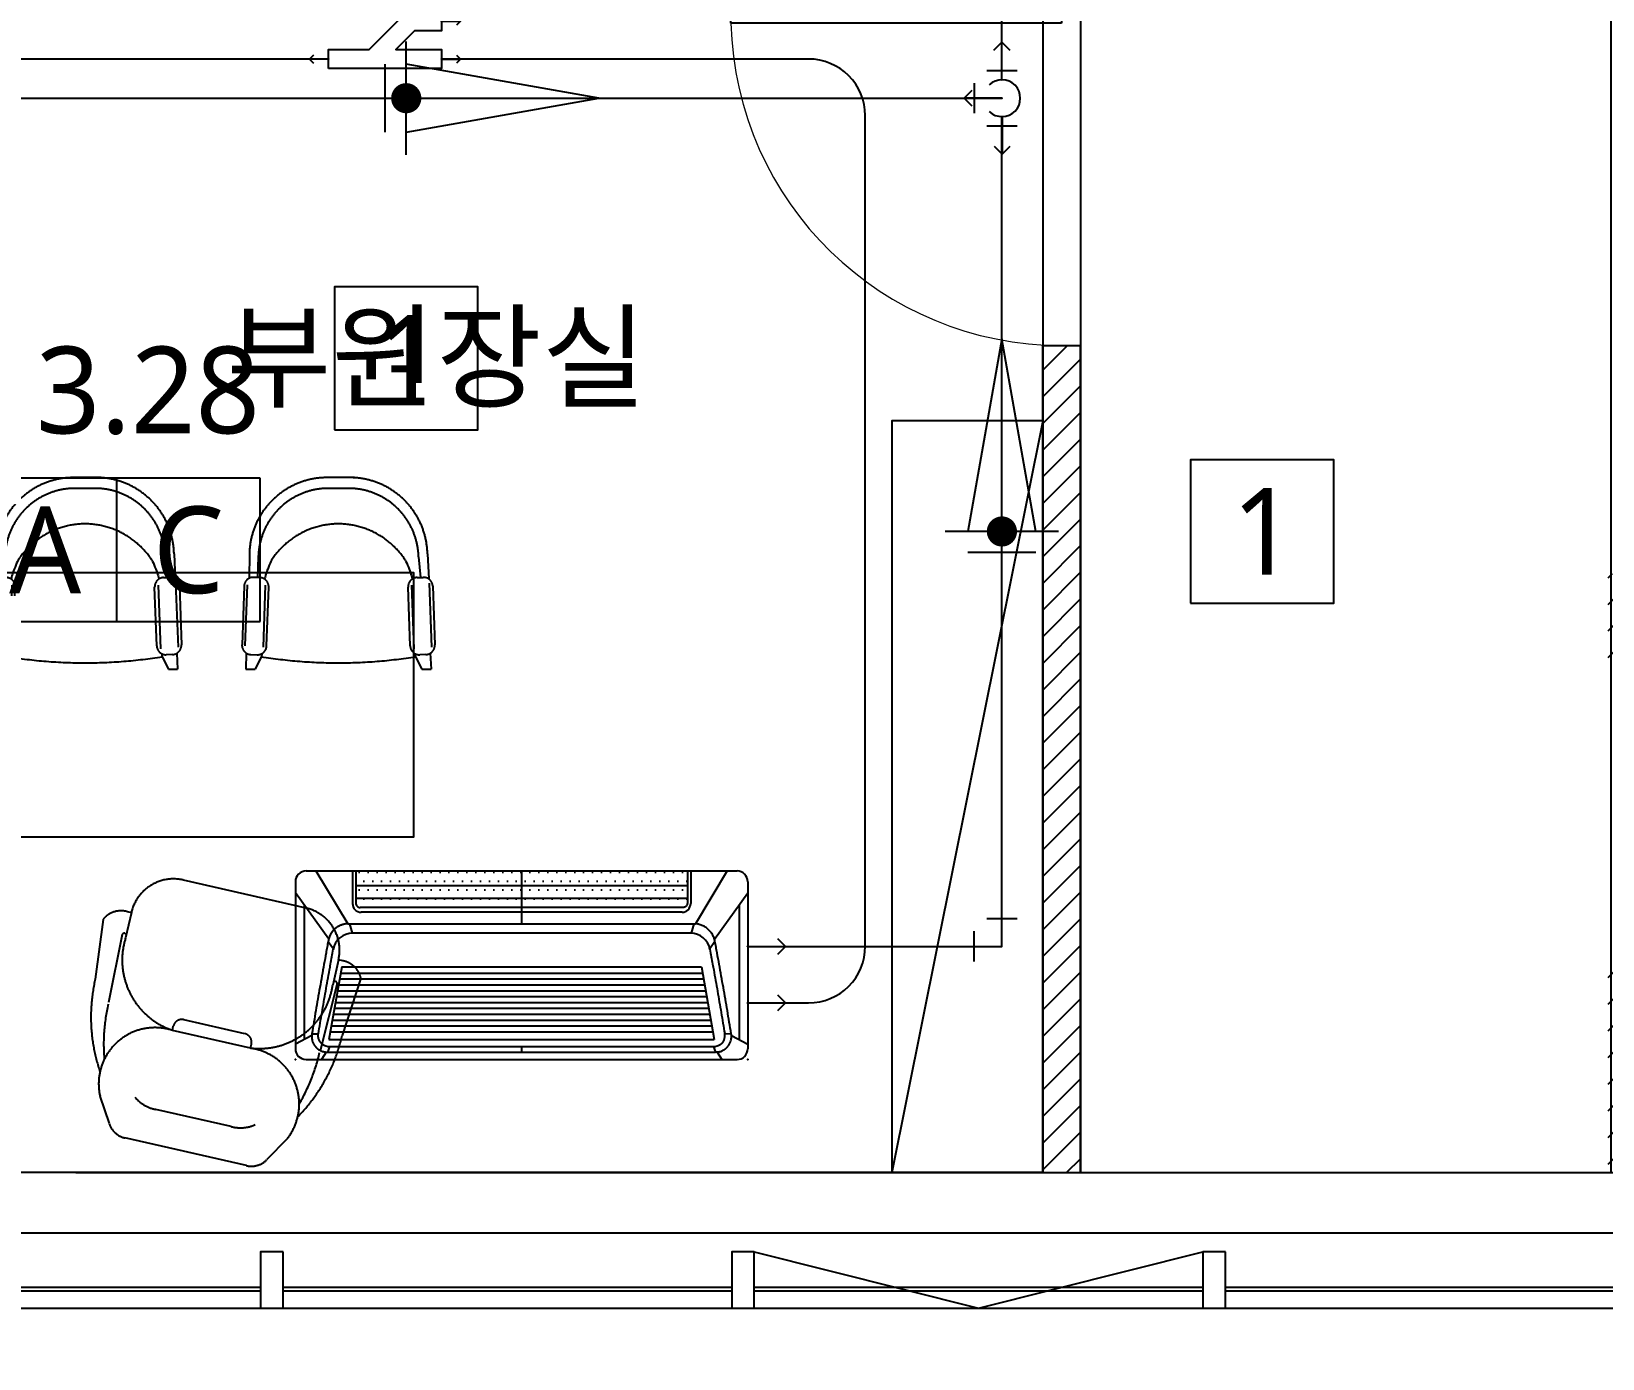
# Model space of a CAD drawing. Extents: x 11551484 to 2613213153046, y -2602833546311 to 14142.
# Drawn here: x 23017591 to 23021758, y -28531690 to -28528169 of the extents above; entities that cross this region are included whole.
import ezdxf
from ezdxf.enums import TextEntityAlignment as Align

# ---------------------------------------------------------------- set-up
doc = ezdxf.new("R2010")
doc.units = 0
doc.header["$LTSCALE"] = 1000
doc.header["$MEASUREMENT"] = 0
doc.header["$PDMODE"] = 35
doc.linetypes.add('DH-HID2', pattern=[1.2, 0.8, -0.4])
doc.layers.get('0').update_dxf_attribs({"linetype": 'CONTINUOUS'})
for name, color, linetype in [('03-TEXT', 3, 'CONTINUOUS'), ('3 가구-붙박이', 6, 'CONTINUOUS'), ('C-WIN', 4, 'CONTINUOUS'), ('DVM_DRAIN', 5, 'CONTINUOUS'), ('DVM_DRAIN_MARK', 7, 'CONTINUOUS'), ('DVM_INDOOR', 7, 'CONTINUOUS'), ('DVM_JOINT', 6, 'CONTINUOUS'), ('DVM_PIPE', 3, 'CONTINUOUS'), ('DVM_PIPE_MARK', 2, 'CONTINUOUS'), ('DVM_PIPE_MARK_LEN', 7, 'CONTINUOUS'), ('DVM_ROOM', 2, 'CONTINUOUS'), ('DVM_UNIT_BP', 7, 'CONTINUOUS'), ('DVM_UNIT_DP', 4, 'CONTINUOUS'), ('DVM_UNIT_LP', 3, 'CONTINUOUS'), ('FU-FURM', 251, 'DH-HID2'), ('wall', 3, 'CONTINUOUS'), ('WINDOW', 4, 'CONTINUOUS')]:
    doc.layers.add(name, color=color, linetype=linetype)
doc.styles.add('DVM_DEFAULT', font='malgun.ttf')
doc.styles.add('맑은 고딕', font='malgun.ttf')
pattern_1 = [(45, (-34694.73, 110.66), (-35.35533906, 35.35533906), [])]

# ---------------------------------------------------------------- blocks, each defined once
blk = doc.blocks.new('flooor')
at = {"ltscale": 30}
blk.add_lwpolyline([(11496956.8, -14188346.8), (11497551.8, -14188496.8), (11498146.8, -14188346.8)], dxfattribs=at)
at = {"layer": 'C-WIN', "ltscale": 30}
for p, q in [((11492056.8, -14188296.8), (11509215.4, -14188296.8)), ((11495646.8, -14188441.8), (11494456.8, -14188441.8)), ((11495646.8, -14188451.8), (11494456.8, -14188451.8)), ((11496896.8, -14188441.8), (11495706.8, -14188441.8)), ((11496896.8, -14188451.8), (11495706.8, -14188451.8)), ((11498146.8, -14188441.8), (11496956.8, -14188441.8)), ((11498146.8, -14188451.8), (11496956.8, -14188451.8)), ((11499396.8, -14188441.8), (11498206.8, -14188441.8)), ((11499396.8, -14188451.8), (11498206.8, -14188451.8)), ((11492056.8, -14188496.8), (11509298.2, -14188496.8))]:
    blk.add_line(p, q, dxfattribs=at)
for points in [[(11495706.8, -14188346.8), (11495646.8, -14188346.8), (11495646.8, -14188496.8), (11495706.8, -14188496.8)], [(11496956.8, -14188346.8), (11496896.8, -14188346.8), (11496896.8, -14188496.8), (11496956.8, -14188496.8)], [(11498206.8, -14188346.8), (11498146.8, -14188346.8), (11498146.8, -14188496.8), (11498206.8, -14188496.8)]]:
    blk.add_lwpolyline(points, close=True, dxfattribs=at)
blk = doc.blocks.new('$DorLib2D$00000001')
for p, q in [((0.45, 0.975), (0.5, 0.975)), ((0.45, 0), (0.45, 0.975)), ((0.5, 0), (0.5, 0.975)), ((0.5, 0), (0.45, 0))]:
    blk.add_line(p, q)
at = {"lineweight": 13}
blk.add_arc((0.475, 0), 0.975, 91.4693, 180, dxfattribs=at)
blk = doc.blocks.new('F-123')
at = {"layer": 'FU-FURM'}
for p, q in [((42.5, 491.5), (-33, 491.5)), ((38.3, 462.8), (-29.6, 462.8)), ((-236.2, 289.3), (-236.7, 224.1)), ((-212.5, 280.8), (-214.2, 226.4)), ((-185.6, 254), (-187.6, 248.9)), ((-183.5, 259.1), (-185.6, 254)), ((-181.4, 264), (-183.5, 259.1)), ((-179.3, 268.5), (-181.4, 264)), ((-177.1, 272.7), (-179.3, 268.5)), ((177.1, 272.7), (179.3, 268.5)), ((179.3, 268.5), (181.4, 264)), ((181.4, 264), (183.5, 259.1)), ((183.5, 259.1), (185.6, 254)), ((185.6, 254), (187.6, 248.9)), ((212.7, 280.8), (217.6, 226.5)), ((236.2, 289.3), (239.5, 222.5)), ((-208.5, 226.2), (-224.9, 226.7)), ((-195.3, 224.3), (-195.9, 221.2)), ((-194.6, 227.6), (-195.3, 224.3)), ((-193.7, 231.1), (-194.6, 227.6)), ((-192.5, 234.9), (-193.7, 231.1)), ((-191.1, 239.2), (-192.5, 234.9)), ((-189.5, 243.9), (-191.1, 239.2)), ((-187.6, 248.9), (-189.5, 243.9)), ((187.6, 248.9), (189.5, 243.9)), ((189.5, 243.9), (191.1, 239.2)), ((191.1, 239.2), (192.5, 234.9)), ((192.5, 234.9), (193.7, 231.1)), ((193.7, 231.1), (194.6, 227.6)), ((194.6, 227.6), (195.8, 222.2)), ((208.5, 226.2), (224.9, 226.7)), ((240.4, 211.6), (246.9, 41.8)), ((-250.3, 203), (-255.7, 47.5)), ((-242.2, 206.7), (-247.9, 44.9)), ((-194.3, 205.8), (-199.5, 41.2)), ((-190.3, 45.2), (-184.8, 200.7)), ((190.3, 45.2), (184.8, 200.7)), ((194, 206), (200.1, 37.3)), ((250.3, 203), (255.7, 47.5)), ((-244.4, 25.9), (-245.7, -16.4)), ((-232, 22.1), (-215.7, 21.5)), ((-204.8, 16.4), (-221.2, -16.4)), ((-203.5, 24.3), (-203.7, 16.3)), ((204.8, 16.4), (204.3, 23.9)), ((204.8, 16.4), (221.2, -16.4)), ((232, 22.1), (215.7, 21.5)), ((243.8, 25.5), (245.7, -16.4)), ((-245.7, -16.4), (-221.2, -16.4)), ((221.2, -16.4), (245.7, -16.4))]:
    blk.add_line(p, q, dxfattribs=at)
for centre, radius, start, end in [((-29.5, 284.7), 206.8, 90.8381, 178.7143), ((-26.4, 276.7), 186.1, 90.8381, 178.7144), ((26.6, 276.7), 186.1, 1.2856, 89.1619), ((29.5, 284.7), 206.8, 1.2856, 89.1619), ((0, 157.1), 211.5, 33.1238, 146.8761), ((-225.7, 202.2), 24.6, 88.0002, 178.0003), ((-209.4, 201.6), 24.6, 357.9998, 88.0001), ((0, 157.1), 211.5, 158.2783, 158.4011), ((209.4, 201.6), 24.6, 92, 182.0003), ((0, 157.1), 211.5, 21.5989, 21.7217), ((225.7, 202.2), 24.6, 2.0002, 91.9997), ((-231.2, 46.6), 24.6, 178.0001, 268.0003), ((-214.8, 46.1), 24.6, 268.0001, 358), ((214.8, 46.1), 24.6, 181.9999, 272.0001), ((231.2, 46.6), 24.6, 271.9999, 2.0001), ((0, 1288), 1288, 260.8522, 279.1478)]:
    blk.add_arc(centre, radius, start, end, dxfattribs=at)
blk = doc.blocks.new('F-127')
at = {"layer": 'FU-FURM'}
for p, q in [((-250.4, 609.9), (-210, 675.3)), ((-160.7, 702.6), (170.2, 700.4)), ((258.7, 606.5), (219.1, 672.4)), ((-98.2, 610.2), (106.5, 608.8)), ((-103.5, 396.3), (-103.6, 384.8)), ((-103.5, 396.3), (108.9, 394.9)), ((108.9, 394.9), (108.8, 383.4)), ((-291.1, 179), (-285.2, 363.1)), ((-80.8, 361.7), (85.7, 360.5)), ((293.5, 175), (290.1, 359.3)), ((-349.7, 151.9), (-333.7, 310.5)), ((351.8, 147.1), (337.9, 305.9)), ((-285.5, 174.4), (-280.6, 174.4)), ((-281, 116.9), (-280.5, 185.9)), ((282.5, 113.1), (283, 182.1)), ((287.8, 170.6), (282.9, 170.6)), ((-292.5, 117), (-281, 116.9)), ((294, 113), (282.5, 113.1)), ((166.7, -1.1), (-166.7, 1.1))]:
    blk.add_line(p, q, dxfattribs=at)
for centre, radius, start, end in [((-161.1, 645.1), 57.5, 89.6131, 148.3025), ((169.8, 642.9), 57.5, 30.9236, 89.6131), ((-116.3, 544.9), 149.1, 154.1408, 274.8981), ((-102.9, 516.1), 94.2, 87.1541, 126.9897), ((109.9, 514.6), 94.2, 52.2364, 92.072), ((123.6, 543.2), 149.1, 264.328, 25.0854), ((113.4, 309.1), 447.1, 147.9018, 179.8205), ((-109.2, 310.6), 447.1, 359.4056, 31.3243), ((191, 365.2), 476.1, 162.013, 179.7112), ((-186.1, 367.8), 476.1, 359.5149, 17.2131), ((-84.8, 200.2), 196.3, 95.4964, 184.1882), ((-80.6, 384.7), 23, 179.6131, 269.6131), ((85.8, 383.5), 23, 269.6131, 359.6131), ((87.4, 199.1), 196.3, 355.0379, 83.7297), ((-285.5, 180.2), 5.75, 177.889, 269.6131), ((287.9, 176.3), 5.75, 269.6131, 1.3372), ((-294.8, 177.6), 60.7, 205.1053, 272.1933), ((297.2, 173.6), 60.7, 267.0328, 334.1208), ((-166, 116.1), 115, 179.6131, 269.6131), ((167.5, 113.9), 115, 269.6131, 359.6131)]:
    blk.add_arc(centre, radius, start, end, dxfattribs=at)
blk = doc.blocks.new('DVM_BACKGROUND')
at = {"layer": 'wall', "ltscale": 10}
h = blk.add_hatch(dxfattribs=at)
h.set_pattern_fill('_USER', color=256, scale=50, angle=45, pattern_type=0)
h.set_pattern_definition(pattern_1)
h.paths.add_polyline_path([(11488666.3, -14256373.5), (11488566.3, -14256373.5), (11488566.3, -14258567.5), (11488666.3, -14258567.5)])
h.paths.add_polyline_path([(11482901.3, -14255273), (11482901.3, -14257527.5), (11483061.3, -14257527.5), (11483061.3, -14258312.5), (11482901.3, -14258312.5), (11482901.3, -14258617.5), (11483201.3, -14258617.5), (11483201.2, -14255373), (11485598.1, -14255373), (11485617.3, -14255373), (11485617.3, -14255373), (11485627.3, -14255373), (11485698.1, -14255373), (11488565.8, -14255373), (11488566.3, -14255373), (11488566.3, -14255273), (11485933.8, -14255273), (11485833.8, -14255273), (11483101.3, -14255273)])
h.paths.add_polyline_path([(11481880.9, -14254179.7), (11481880.9, -14253458.6), (11482280, -14253458.6), (11482280, -14254179.7)], flags=9)
h.paths.add_polyline_path([(11481880.9, -14257334.4), (11481880.9, -14256606), (11482280, -14256606), (11482280, -14257334.4)], flags=9)
h.paths.add_polyline_path([(11485520.4, -14259048.7), (11486247.3, -14259048.7), (11486247.3, -14259447.8), (11485520.4, -14259447.8)], flags=9)
h.paths.add_polyline_path([(11485630.4, -14255858), (11485657.2, -14255858), (11485657.2, -14255624.3), (11485630.4, -14255624.3)], flags=9)
h = blk.add_hatch(dxfattribs=at)
h.set_pattern_fill('_USER', color=256, scale=50, angle=45, pattern_type=0)
h.set_pattern_definition(pattern_1)
h.paths.add_polyline_path([(11490066.3, -14258567.5), (11490601.3, -14258567.5), (11490601.3, -14257162.5), (11490166.3, -14257162.5), (11490166.3, -14256978), (11490066.3, -14256978), (11490066.3, -14257212.5), (11490551.3, -14257212.5), (11490551.3, -14257987.5), (11490066.3, -14257987.5)])
h.paths.add_polyline_path([(11493673.8, -14258567.5), (11493773.8, -14258567.5), (11493773.8, -14256778), (11493723.8, -14256778), (11493723.8, -14257272), (11493703.1, -14257272), (11493693.1, -14257272), (11493673.8, -14257272)])
h.paths.add_polyline_path([(11498158.8, -14255878), (11498058.8, -14255878), (11497958.8, -14255878), (11497958.8, -14255978), (11498058.8, -14255978), (11498058.8, -14256978), (11498158.8, -14256978)])
h.paths.add_polyline_path([(11498058.8, -14258567.5), (11498158.6, -14258567.5), (11498158.6, -14256978), (11498058.8, -14256978), (11498058.8, -14257878), (11498088.1, -14257878), (11498078.1, -14257878), (11498058.8, -14257878)])
h.paths.add_polyline_path([(11489007.7, -14259048.7), (11489725, -14259048.7), (11489725, -14259447.8), (11489007.7, -14259447.8)], flags=9)
h.paths.add_polyline_path([(11491159.5, -14259048.7), (11491880.6, -14259048.7), (11491880.6, -14259447.8), (11491159.5, -14259447.8)], flags=9)
at = {"color": 251, "true_color": 0x636466}
blk.add_lwpolyline([(11485698.1, -14257676.7), (11486898.1, -14257676.7), (11486898.1, -14256976.7), (11485698.1, -14256976.7)], close=True, dxfattribs=at)
at = {"ltscale": 10}
for points in [[(11486001.3, -14258567.5), (11483201.3, -14258567.5)], [(11486001.3, -14258567.5), (11487401.3, -14258567.5)], [(11486001.3, -14258567.5), (11487401.3, -14258567.5)], [(11487401.3, -14258567.5), (11487601.3, -14258567.5)], [(11487601.3, -14258567.5), (11488801.3, -14258567.5)], [(11488801.3, -14258567.5), (11489001.3, -14258567.5)], [(11489001.3, -14258567.5), (11491043.3, -14258567.5)]]:
    blk.add_lwpolyline(points, dxfattribs=at)
at = {"layer": '3 가구-붙박이', "ltscale": 30}
blk.add_lwpolyline([(11488566.3, -14256573.5), (11488166.3, -14256573.5), (11488166.3, -14258567.5), (11488566.3, -14258567.5), (11488566.3, -14256573.5), (11488166.3, -14258567.5)], dxfattribs=at)
at = {"layer": 'wall', "ltscale": 10}
for p, q in [((11488566.3, -14258567.5), (11488566.3, -14256373.5)), ((11488566.3, -14256373.5), (11488666.3, -14256373.5)), ((11488666.3, -14258567.5), (11488666.3, -14256373.5)), ((11488566.3, -14258567.5), (11488666.3, -14258567.5))]:
    blk.add_line(p, q, dxfattribs=at)
blk.add_blockref('flooor', (-9155.5, -70430.6))
at = {"color": 251, "true_color": 0x636466}
for p in [(11486025.9, -14257215.4), (11486698.1, -14257215.4)]:
    blk.add_blockref('F-123', p, dxfattribs=at)
at = {"color": 251, "true_color": 0x636466, "rotation": 167.5467662269849}
blk.add_blockref('F-127', (11486449.1, -14257828.4), dxfattribs=at)
at = {"layer": 'WINDOW', "xscale": -900, "yscale": -900, "zscale": -900, "rotation": 270}
blk.add_blockref('$DorLib2D$00000001', (11488616.3, -14255923.5), dxfattribs=at)
at = {"layer": '03-TEXT', "style": '맑은 고딕'}
blk.add_text('부원장실', height=222.22, dxfattribs=at).set_placement((11486400.9, -14256292.9), align=Align.TOP_LEFT)
blk = doc.blocks.new('DVM_DP_VEC')
at = {"layer": 'DVM_UNIT_DP', "color": 0}
blk.add_line((0, 0), (100, 0), dxfattribs=at)
blk.add_lwpolyline([(78.8, 21.2), (100, 0), (78.8, -21.2)], dxfattribs=at)
blk.add_point((0, 0), dxfattribs=at)
blk = doc.blocks.new('DVM_LP_VEC')
at = {"layer": 'DVM_UNIT_LP', "color": 0}
blk.add_line((0, 0), (100, 0), dxfattribs=at)
blk.add_lwpolyline([(78.8, 21.2), (100, 0), (78.8, -21.2)], dxfattribs=at)
blk.add_point((0, 0), dxfattribs=at)
blk = doc.blocks.new('DVM_ID_CST_WF1W_AP_970X135X410_T_BLO')
at = {"layer": 'DVM_INDOOR'}
h = blk.add_hatch(dxfattribs=at)
h.set_pattern_fill('DOTS', color=0, scale=15)
h.set_pattern_definition([(0, (0.0003, -0.097), (11.90625, 23.8125), [0, -23.8125])])
h.paths.add_polyline_path([(427.8, 403, 0.414214), (439.8, 415), (439.8, 426.8), (-439.8, 426.8), (-439.8, 415, 0.414214), (-427.8, 403)])
h.paths.add_polyline_path([(-439.8, 461.6), (-439.8, 426.8), (439.8, 426.8), (439.8, 461.6)])
h.paths.add_polyline_path([(-439.8, 500), (-439.8, 461.6), (439.8, 461.6), (439.8, 500)])
at = {"layer": 'DVM_INDOOR', "color": 0}
for p, q in [((-600, 471.5), (-600, 28.5)), ((-571.5, 500), (571.5, 500)), ((-545.5, 500), (-461, 359.9)), ((-448.5, 500), (-448.5, 413.6)), ((-439.6, 461.6), (439.8, 461.6)), ((0, 499.4), (0, 359.9)), ((448.5, 500), (448.5, 413.6)), ((545.5, 500), (461, 359.9)), ((600, 471.5), (600, 28.5)), ((-511.5, 319.4), (-600, 442.5)), ((439.8, 426.8), (-439.8, 426.8)), ((511.5, 319.4), (600, 442.5)), ((-576.8, 410), (-576.8, 52.8)), ((425.5, 390.6), (-425.6, 390.6)), ((576.8, 410), (576.8, 52.9)), ((-461, 359.9), (460.9, 359.9)), ((-456.7, 359.9), (-449.8, 334.7)), ((448.5, 334.7), (-448.5, 334.7)), ((456.7, 359.9), (449.8, 334.7)), ((-513, 313.2), (-499.3, 293.8)), ((513, 313.2), (499.3, 293.8)), ((-476.9, 245.8), (-511.1, 53.4)), ((-482.6, 213.6), (482.6, 213.6)), ((-479.8, 229.4), (479.8, 229.4)), ((-476.9, 245.8), (476.9, 245.8)), ((476.9, 245.8), (511.2, 53.4)), ((-490.9, 166.9), (490.9, 166.9)), ((-488.2, 182.3), (488.2, 182.3)), ((-485.4, 197.9), (485.4, 197.9)), ((-496.5, 135.7), (496.5, 135.7)), ((-493.7, 151.3), (493.7, 151.3)), ((-504.8, 89), (504.8, 89)), ((-502.1, 104.3), (502.1, 104.3)), ((-499.3, 120.1), (499.3, 120.1)), ((-556.7, 63.4), (-600, 40.6)), ((-556.2, 68.4), (-538.9, 68.4)), ((-511.1, 53.4), (511.2, 53.4)), ((-507.6, 73.4), (507.6, 73.4)), ((538.9, 68.5), (556.2, 68.4)), ((556.7, 63.4), (600, 40.7)), ((-571.5, 0), (571.5, 0)), ((-518.6, 19.7), (-530.9, 0)), ((-509.2, 33.3), (-514.6, 19.5)), ((-514.6, 19.5), (514.6, 19.5)), ((509.2, 33.3), (-509.2, 33.3)), ((0, 33.3), (0, 19.5)), ((509.2, 33.3), (514.6, 19.5)), ((518.6, 19.7), (530.9, 0))]:
    blk.add_line(p, q, dxfattribs=at)
for points in [[(-439.8, 500), (-439.8, 415, 0.414214), (-427.8, 403)], [(439.8, 500), (439.8, 415, -0.414214), (427.8, 403), (-427.8, 403)]]:
    blk.add_lwpolyline(points, format="xyb", dxfattribs=at)
for centre, radius, start, end in [((-571.5, 471.5), 28.5, 89.9991, 180), ((571.5, 471.5), 28.5, 0, 89.9991), ((-425.5, 413.6), 23, 180, 270), ((425.5, 413.6), 23, 270, 0), ((-448.5, 282.7), 52, 90, 169.5496), ((448.5, 282.7), 52, 10.4498, 90), ((-571.5, 28.5), 28.5, 179.9972, 269.9829), ((571.5, 28.5), 28.5, 269.9829, 359.9972)]:
    blk.add_arc(centre, radius, start, end, dxfattribs=at)
for points, knots in [([(-461, 359.9), (-461.1, 359.9), (-461.2, 359.9), (-461.3, 359.9), (-461.4, 359.9), (-461.5, 359.9), (-461.6, 359.9), (-461.8, 359.9), (-461.9, 359.8), (-462, 359.8), (-462.1, 359.8), (-462.3, 359.8), (-462.4, 359.8), (-462.5, 359.8), (-462.6, 359.8), (-462.8, 359.8), (-462.9, 359.8), (-463, 359.8), (-463.1, 359.8), (-463.2, 359.8), (-463.4, 359.8), (-463.5, 359.8), (-463.6, 359.8), (-463.7, 359.7), (-463.9, 359.7), (-464, 359.7), (-464.1, 359.7), (-464.2, 359.7), (-464.3, 359.7), (-464.5, 359.7), (-464.6, 359.7), (-464.7, 359.7), (-464.8, 359.7), (-465, 359.6), (-465.1, 359.6), (-465.2, 359.6), (-465.3, 359.6), (-465.4, 359.6), (-465.6, 359.6), (-465.7, 359.6), (-465.8, 359.6), (-466.3, 359.5), (-467.1, 359.4), (-468.1, 359.3), (-468.9, 359.1), (-469.5, 359), (-469.8, 359), (-469.8, 359), (-469.9, 358.9), (-470, 358.9), (-470.1, 358.9), (-470.3, 358.9), (-470.7, 358.8), (-471.4, 358.6), (-472.3, 358.4), (-473.1, 358.2), (-473.7, 358.1), (-474.2, 357.9), (-474.6, 357.8), (-475, 357.7), (-475.4, 357.6), (-475.8, 357.5), (-476, 357.4), (-476.2, 357.4), (-476.3, 357.3), (-476.4, 357.3), (-476.5, 357.3), (-476.6, 357.2), (-476.9, 357.1), (-477.2, 357), (-477.6, 356.9), (-477.9, 356.8), (-478, 356.7), (-478.2, 356.7), (-478.3, 356.7), (-478.4, 356.6), (-478.6, 356.5), (-479, 356.4), (-479.5, 356.2), (-480.1, 355.9), (-480.8, 355.7), (-481.3, 355.4), (-481.8, 355.2), (-482.1, 355.1), (-482.4, 355), (-482.6, 354.9), (-482.8, 354.8), (-483, 354.7), (-483.2, 354.6), (-483.4, 354.5), (-483.6, 354.4), (-483.8, 354.3), (-484.1, 354.1), (-484.3, 354), (-484.5, 353.9), (-484.8, 353.8), (-485.1, 353.6), (-485.3, 353.5), (-485.7, 353.3), (-486, 353.1), (-486.4, 352.9), (-486.7, 352.7), (-487, 352.5), (-487.5, 352.3), (-488.1, 351.9), (-488.6, 351.6), (-489, 351.3), (-489.5, 351), (-489.9, 350.7), (-490.3, 350.5), (-490.5, 350.3), (-490.7, 350.1), (-491, 350), (-491.2, 349.8), (-491.6, 349.5), (-492, 349.2), (-492.3, 349), (-492.5, 348.8), (-492.7, 348.7), (-492.8, 348.6), (-492.9, 348.5), (-493, 348.5), (-493, 348.4), (-493.1, 348.4), (-493.1, 348.4), (-493.1, 348.3), (-493.2, 348.3), (-493.2, 348.3), (-493.2, 348.3), (-493.2, 348.3), (-493.2, 348.3), (-493.2, 348.3), (-493.2, 348.3), (-493.2, 348.3), (-493.2, 348.3), (-493.2, 348.3), (-493.2, 348.3), (-493.2, 348.3), (-493.2, 348.3), (-493.2, 348.3), (-493.2, 348.3), (-493.2, 348.3), (-493.2, 348.3), (-493.2, 348.3), (-493.2, 348.3), (-493.2, 348.3), (-493.2, 348.3), (-493.2, 348.3), (-493.2, 348.3), (-493.2, 348.3), (-493.2, 348.3), (-493.2, 348.3), (-493.2, 348.3), (-493.2, 348.3), (-493.2, 348.3), (-493.2, 348.3), (-493.2, 348.3), (-493.2, 348.3), (-493.2, 348.3), (-493.2, 348.3), (-493.2, 348.3), (-493.2, 348.3), (-493.2, 348.3), (-493.2, 348.3), (-493.2, 348.3), (-493.2, 348.3), (-493.2, 348.3), (-493.2, 348.3), (-493.2, 348.3), (-493.2, 348.3), (-493.2, 348.3), (-493.2, 348.3), (-493.2, 348.3), (-493.2, 348.3), (-493.2, 348.3), (-493.2, 348.3), (-493.2, 348.3), (-493.2, 348.3), (-493.2, 348.3), (-493.2, 348.3), (-493.2, 348.2), (-493.3, 348.2), (-493.3, 348.2), (-493.4, 348.2), (-493.4, 348.1), (-493.5, 348), (-493.6, 348), (-493.6, 347.9), (-493.7, 347.9), (-493.8, 347.8), (-493.9, 347.7), (-494.1, 347.6), (-494.2, 347.5), (-494.3, 347.4), (-494.4, 347.3), (-494.5, 347.2), (-494.7, 347.1), (-494.8, 347), (-494.9, 346.9), (-495, 346.8), (-495.1, 346.7), (-495.3, 346.5), (-495.4, 346.4), (-495.5, 346.3), (-495.6, 346.2), (-495.7, 346.1), (-495.9, 346), (-496, 345.9), (-496.1, 345.8), (-496.2, 345.7), (-496.3, 345.6), (-496.4, 345.5), (-496.6, 345.4), (-496.7, 345.3), (-496.8, 345.1), (-496.9, 345), (-497, 344.9), (-497.1, 344.8), (-497.2, 344.7), (-497.4, 344.6), (-497.5, 344.5), (-497.6, 344.4), (-497.7, 344.3), (-497.8, 344.1), (-497.9, 344), (-498, 343.9), (-498.1, 343.8), (-498.2, 343.7), (-498.4, 343.6), (-498.5, 343.5), (-498.6, 343.3), (-498.7, 343.2), (-498.8, 343.1), (-498.9, 343), (-499, 342.9), (-499.1, 342.8), (-499.2, 342.6), (-499.3, 342.5), (-499.4, 342.4), (-499.5, 342.3), (-499.7, 342.2), (-499.8, 342), (-499.9, 341.9), (-500, 341.8), (-500.1, 341.7), (-500.2, 341.6), (-500.3, 341.4), (-500.4, 341.3), (-500.5, 341.2), (-500.6, 341.1), (-500.7, 341), (-500.8, 340.8), (-500.9, 340.7), (-501.1, 340.5), (-501.2, 340.3), (-501.3, 340.2), (-501.4, 340.1), (-501.5, 340), (-501.6, 339.9), (-501.7, 339.7), (-501.8, 339.5), (-502, 339.4), (-502.1, 339.2), (-502.3, 339), (-502.4, 338.8), (-502.6, 338.6), (-502.7, 338.4), (-502.8, 338.2), (-503, 338), (-503.1, 337.8), (-503.3, 337.6), (-503.4, 337.5), (-503.4, 337.4), (-503.5, 337.4), (-503.5, 337.3), (-503.5, 337.3), (-503.5, 337.3), (-503.6, 337.2), (-503.6, 337.2), (-503.6, 337.2), (-503.6, 337.1), (-503.6, 337.1), (-503.6, 337.1), (-503.6, 337.1), (-503.6, 337.1), (-503.6, 337.1), (-503.6, 337.1), (-503.6, 337.1), (-503.6, 337.1), (-503.6, 337.1), (-503.6, 337.1), (-503.6, 337.1), (-503.6, 337.1), (-503.6, 337.1), (-503.6, 337.1), (-503.6, 337.1), (-503.6, 337.1), (-503.6, 337.1), (-503.6, 337.1), (-503.6, 337.1), (-503.6, 337.1), (-503.6, 337.1), (-503.6, 337.1), (-503.6, 337.1), (-503.6, 337.1), (-503.6, 337.1), (-503.6, 337.1), (-503.6, 337.1), (-503.6, 337.1), (-503.6, 337.1), (-503.6, 337.1), (-503.6, 337.1), (-503.6, 337.1), (-503.6, 337.1), (-503.6, 337.1), (-503.7, 337.1), (-503.7, 337), (-503.8, 336.9), (-503.8, 336.8), (-503.9, 336.7), (-504, 336.6), (-504.1, 336.4), (-504.2, 336.3), (-504.3, 336.2), (-504.3, 336.1), (-504.4, 336), (-504.5, 335.8), (-504.6, 335.7), (-504.6, 335.6), (-504.7, 335.5), (-504.8, 335.4), (-504.9, 335.1), (-505.2, 334.7), (-505.6, 334), (-506, 333.3), (-506.4, 332.7), (-506.6, 332.3), (-506.7, 332.1), (-506.7, 332), (-506.8, 332), (-506.8, 331.9), (-506.8, 331.9), (-506.9, 331.7), (-507, 331.5), (-507.2, 331.2), (-507.3, 330.9), (-507.5, 330.6), (-507.6, 330.3), (-507.8, 329.9), (-507.9, 329.6), (-508.1, 329.3), (-508.2, 329.1), (-508.3, 328.9), (-508.3, 328.8), (-508.4, 328.7), (-508.4, 328.6), (-508.5, 328.3), (-508.7, 327.8), (-509, 327.3), (-509.2, 326.8), (-509.4, 326.3), (-509.5, 325.9), (-509.6, 325.6), (-509.7, 325.4), (-509.7, 325.3), (-509.8, 325.1), (-509.9, 324.9), (-510, 324.7), (-510, 324.5), (-510.1, 324.3), (-510.1, 324.2), (-510.2, 324), (-510.2, 323.9), (-510.3, 323.8), (-510.3, 323.6), (-510.4, 323.5), (-510.4, 323.3), (-510.5, 323.2), (-510.5, 323), (-510.6, 322.8), (-510.6, 322.7), (-510.7, 322.5), (-510.7, 322.3), (-510.8, 322.2), (-510.8, 322), (-510.9, 321.8), (-510.9, 321.6), (-511, 321.4), (-511, 321.3), (-511.1, 321.1), (-511.2, 320.9), (-511.2, 320.7), (-511.3, 320.5), (-511.3, 320.2), (-511.4, 320), (-511.4, 319.8), (-511.5, 319.6), (-511.5, 319.5), (-511.5, 319.4)], [0, 0, 0, 0, 0.001765, 0.003529, 0.005294, 0.007059, 0.008823, 0.010588, 0.012352, 0.014116, 0.015881, 0.017645, 0.019409, 0.021173, 0.022937, 0.024702, 0.026466, 0.028229, 0.029993, 0.031757, 0.033521, 0.035285, 0.037049, 0.038812, 0.040576, 0.042339, 0.044103, 0.045866, 0.04763, 0.049393, 0.051156, 0.05292, 0.054683, 0.056446, 0.058209, 0.059972, 0.061735, 0.063498, 0.065261, 0.067024, 0.068787, 0.07055, 0.088059, 0.10292, 0.115137, 0.124712, 0.126163, 0.127325, 0.1283, 0.12944, 0.131236, 0.133687, 0.136794, 0.151003, 0.163408, 0.174911, 0.186415, 0.19159, 0.197106, 0.202964, 0.209163, 0.215479, 0.219883, 0.221884, 0.22343, 0.224162, 0.225102, 0.227168, 0.231141, 0.237019, 0.24311, 0.247247, 0.24943, 0.251369, 0.252721, 0.254965, 0.258103, 0.262133, 0.271962, 0.28166, 0.291227, 0.300577, 0.307976, 0.312744, 0.315759, 0.320727, 0.323148, 0.325851, 0.328835, 0.332101, 0.335648, 0.339476, 0.343585, 0.347976, 0.34952, 0.354132, 0.360503, 0.364934, 0.3672, 0.375692, 0.383432, 0.384919, 0.389345, 0.400385, 0.40996, 0.418507, 0.426067, 0.432913, 0.441712, 0.447274, 0.451798, 0.455285, 0.458528, 0.464582, 0.469833, 0.478168, 0.484251, 0.486843, 0.490174, 0.493625, 0.495107, 0.495342, 0.496042, 0.496945, 0.497789, 0.498575, 0.499303, 0.499369, 0.499564, 0.499758, 0.499824, 0.499828, 0.499832, 0.499836, 0.49984, 0.499843, 0.499846, 0.499849, 0.499852, 0.499854, 0.499857, 0.49986, 0.499863, 0.499866, 0.499869, 0.499872, 0.499875, 0.499878, 0.499881, 0.499883, 0.499886, 0.499889, 0.499892, 0.499895, 0.499898, 0.499901, 0.499904, 0.499907, 0.499909, 0.499912, 0.499915, 0.499918, 0.499921, 0.499924, 0.499927, 0.49993, 0.499933, 0.499936, 0.499938, 0.499941, 0.499944, 0.499947, 0.49995, 0.499953, 0.499956, 0.499959, 0.499961, 0.499996, 0.500092, 0.500252, 0.500475, 0.500762, 0.501113, 0.502574, 0.503909, 0.505116, 0.50626, 0.507404, 0.508548, 0.510836, 0.513123, 0.515411, 0.517699, 0.519986, 0.522274, 0.524561, 0.526848, 0.529136, 0.531423, 0.53371, 0.535997, 0.538283, 0.54057, 0.542857, 0.545143, 0.54743, 0.549716, 0.552003, 0.554289, 0.556575, 0.558861, 0.561147, 0.563433, 0.565719, 0.568004, 0.57029, 0.572575, 0.574861, 0.577146, 0.579431, 0.581716, 0.584001, 0.586286, 0.588571, 0.590856, 0.59314, 0.595425, 0.597709, 0.599994, 0.602278, 0.604562, 0.606846, 0.60913, 0.611414, 0.613697, 0.615981, 0.618264, 0.620547, 0.622831, 0.625114, 0.627397, 0.62968, 0.631963, 0.634245, 0.636528, 0.63881, 0.641092, 0.643375, 0.645657, 0.647939, 0.65022, 0.652502, 0.655924, 0.659347, 0.661628, 0.663909, 0.66619, 0.668471, 0.670751, 0.673032, 0.676452, 0.679873, 0.683293, 0.686713, 0.690132, 0.693551, 0.69697, 0.700388, 0.703806, 0.707224, 0.710641, 0.714058, 0.714644, 0.715261, 0.71591, 0.716591, 0.717303, 0.718046, 0.718679, 0.719061, 0.719192, 0.719206, 0.719223, 0.719241, 0.719259, 0.719276, 0.719294, 0.719312, 0.719329, 0.719347, 0.719365, 0.719382, 0.7194, 0.719418, 0.719436, 0.719453, 0.719471, 0.719489, 0.719506, 0.719524, 0.719542, 0.719559, 0.719577, 0.719595, 0.719612, 0.71963, 0.719648, 0.719665, 0.719683, 0.719701, 0.719718, 0.719735, 0.719749, 0.719791, 0.719989, 0.720573, 0.721543, 0.722899, 0.724641, 0.72677, 0.729069, 0.73132, 0.733522, 0.735676, 0.737782, 0.739839, 0.741848, 0.743808, 0.74572, 0.747584, 0.749399, 0.751166, 0.761606, 0.772047, 0.783331, 0.796306, 0.801854, 0.804022, 0.805127, 0.806011, 0.806392, 0.80762, 0.810133, 0.813931, 0.81881, 0.823809, 0.828807, 0.833806, 0.838804, 0.843801, 0.848798, 0.852287, 0.855003, 0.856944, 0.858113, 0.859639, 0.864676, 0.87128, 0.879454, 0.889196, 0.896415, 0.902323, 0.906921, 0.909055, 0.911516, 0.914305, 0.917422, 0.920866, 0.924638, 0.926547, 0.928505, 0.930513, 0.93257, 0.934676, 0.936831, 0.939035, 0.941289, 0.943592, 0.945944, 0.948345, 0.950796, 0.953296, 0.955845, 0.958443, 0.961091, 0.963788, 0.966534, 0.96933, 0.972175, 0.975069, 0.978013, 0.981006, 0.984048, 0.98714, 0.990281, 0.993471, 0.996711, 1, 1, 1, 1]), ([(511.5, 319.4), (511.4, 319.7), (511.1, 320.9), (509.6, 325.1), (506.4, 331.9), (501.6, 338.7), (497.1, 343.5), (493.4, 346.9), (489.5, 349.9), (483.9, 353.4), (477.8, 356.2), (471.5, 358.2), (467.4, 359.1), (464.2, 359.6), (462.3, 359.8), (461.1, 359.9), (460.9, 359.9)], [0, 0, 0, 0, 0.016085, 0.052074, 0.196028, 0.339981, 0.411958, 0.483935, 0.555912, 0.627889, 0.771843, 0.84382, 0.915797, 0.951785, 0.987774, 1, 1, 1, 1]), ([(-513, 313.2), (-513.5, 310.7), (-514.4, 305.6), (-516.3, 295.4), (-519.6, 277.6), (-524.2, 252.1), (-529.7, 221.5), (-535.2, 190.9), (-540.5, 160.3), (-545.8, 129.7), (-551, 99.1), (-554.4, 78.7), (-556.2, 68.4)], [0, 0, 0, 0, 0.03125, 0.0625, 0.125, 0.25, 0.375, 0.5, 0.625, 0.75, 0.875, 1, 1, 1, 1]), ([(-511.5, 319.4), (-511.7, 318.9), (-512.3, 316.9), (-512.7, 314.9), (-513, 313.2)], [0, 0, 0, 0, 0.216622, 1, 1, 1, 1]), ([(513, 313.2), (512.7, 314.9), (512.3, 316.9), (511.7, 318.9), (511.5, 319.4)], [0, 0, 0, 0, 0.783378, 1, 1, 1, 1]), ([(540.6, 159.9), (540.5, 160), (538.8, 170.4), (535.2, 190.9), (529.7, 221.5), (524.2, 252.1), (519.6, 277.6), (516.3, 295.4), (514.4, 305.6), (513.5, 310.7), (513, 313.2)], [0, 0, 0, 0, 0.002953, 0.202362, 0.401772, 0.601181, 0.800591, 0.900295, 0.950148, 1, 1, 1, 1]), ([(-538.9, 68.5), (-537.3, 77.9), (-534.2, 96.7), (-529.4, 124.8), (-524.5, 153), (-519.6, 181.2), (-514.6, 209.4), (-510.3, 233.3), (-507.7, 247.9), (-506.8, 253.1)], [0, 0, 0, 0, 0.152619, 0.305238, 0.457857, 0.610476, 0.763096, 0.915715, 1, 1, 1, 1]), ([(506.8, 253.1), (507.7, 247.9), (510.3, 233.3), (514.6, 209.4), (519.6, 181.2), (524.5, 153), (529.4, 124.8), (534.2, 96.7), (537.3, 77.9), (538.9, 68.5)], [0, 0, 0, 0, 0.084285, 0.236904, 0.389524, 0.542143, 0.694762, 0.847381, 1, 1, 1, 1]), ([(556.2, 68.4), (554.4, 78.7), (551, 99.1), (545.8, 129.6), (542.3, 149.8), (540.6, 159.9)], [0, 0, 0, 0, 0.334987, 0.669974, 1, 1, 1, 1]), ([(-556.2, 68.4), (-556.4, 66.9), (-556.6, 65.3), (-556.7, 63.6), (-556.7, 63.4)], [0, 0, 0, 0, 0.898221, 1, 1, 1, 1]), ([(-556.7, 63.4), (-556.7, 62.8), (-556.8, 61.4), (-556.7, 58.6), (-556.3, 54.8), (-555.2, 49.5), (-553.8, 45.8), (-552.8, 43.7)], [0, 0, 0, 0, 0.087094, 0.199709, 0.42494, 0.65017, 1, 1, 1, 1]), ([(-552.8, 43.7), (-552.5, 43), (-551.5, 41.1), (-550, 38.5), (-548.5, 36.3), (-547.5, 35.1), (-546.8, 34.3), (-546.1, 33.4), (-545, 32.3), (-543.7, 30.9), (-542, 29.4), (-540.2, 28), (-538.3, 26.6), (-535.8, 25), (-531, 22.5), (-525.9, 20.8), (-521.4, 20), (-519.7, 19.8), (-518.8, 19.7), (-518.6, 19.7)], [0, 0, 0, 0, 0.046668, 0.15112, 0.203345, 0.229458, 0.255571, 0.281684, 0.307796, 0.360022, 0.412248, 0.464473, 0.516699, 0.568925, 0.673376, 0.882279, 0.934504, 0.98673, 1, 1, 1, 1]), ([(-535.6, 48.9), (-535.7, 49.1), (-536.8, 51.2), (-538.1, 54.4), (-539, 58.7), (-539.3, 61.4), (-539.3, 63.6), (-539.3, 65.8), (-539.1, 67.4), (-538.9, 68.5)], [0, 0, 0, 0, 0.029129, 0.352752, 0.514564, 0.676376, 0.757282, 0.838188, 1, 1, 1, 1]), ([(-509.2, 33.3), (-509.7, 33.3), (-510.8, 33.4), (-512.4, 33.5), (-514.1, 33.7), (-517.3, 34.3), (-520.9, 35.6), (-524.3, 37.4), (-526.1, 38.5), (-527.5, 39.5), (-528.7, 40.5), (-530, 41.6), (-530.9, 42.6), (-531.7, 43.4), (-532.2, 44), (-532.7, 44.6), (-533.4, 45.5), (-534.4, 46.9), (-535.1, 48.1), (-535.6, 48.9)], [0, 0, 0, 0, 0.050917, 0.101833, 0.15275, 0.203666, 0.407333, 0.509166, 0.560082, 0.610999, 0.661916, 0.712832, 0.763749, 0.789207, 0.814665, 0.840124, 0.865582, 0.916498, 1, 1, 1, 1]), ([(535.6, 48.9), (535.1, 48.1), (534.4, 46.9), (533.4, 45.5), (532.7, 44.6), (532.2, 44), (531.7, 43.4), (530.9, 42.6), (530, 41.6), (528.7, 40.5), (527.5, 39.5), (526.1, 38.5), (524.3, 37.4), (520.9, 35.6), (517.3, 34.3), (514.1, 33.7), (512.4, 33.5), (510.8, 33.4), (509.7, 33.3), (509.2, 33.3)], [0, 0, 0, 0, 0.083502, 0.134418, 0.159876, 0.185335, 0.210793, 0.236251, 0.287168, 0.338084, 0.389001, 0.439918, 0.490834, 0.592667, 0.796334, 0.84725, 0.898167, 0.949083, 1, 1, 1, 1]), ([(518.6, 19.7), (518.8, 19.7), (519.7, 19.8), (521.4, 20), (525.9, 20.8), (531, 22.5), (535.8, 25), (538.3, 26.6), (540.2, 28), (542, 29.4), (543.7, 30.9), (545, 32.3), (546.1, 33.4), (546.8, 34.3), (547.5, 35.1), (548.5, 36.3), (550, 38.5), (551.5, 41.1), (552.5, 43), (552.8, 43.7)], [0, 0, 0, 0, 0.01327, 0.065496, 0.117721, 0.326624, 0.431075, 0.483301, 0.535527, 0.587752, 0.639978, 0.692204, 0.718316, 0.744429, 0.770542, 0.796655, 0.84888, 0.953332, 1, 1, 1, 1]), ([(535.6, 48.9), (535.7, 49.1), (536.8, 51.2), (538.1, 54.4), (539, 58.7), (539.3, 61.4), (539.3, 63.6), (539.3, 65.8), (539.1, 67.4), (538.9, 68.5)], [0, 0, 0, 0, 0.029129, 0.352752, 0.514564, 0.676376, 0.757282, 0.838188, 1, 1, 1, 1]), ([(552.8, 43.7), (553.8, 45.8), (555.2, 49.5), (556.3, 54.8), (556.7, 58.6), (556.8, 61.4), (556.7, 62.8), (556.7, 63.4)], [0, 0, 0, 0, 0.34983, 0.57506, 0.800291, 0.912906, 1, 1, 1, 1]), ([(556.7, 63.4), (556.7, 63.6), (556.6, 65.3), (556.4, 66.9), (556.2, 68.4)], [0, 0, 0, 0, 0.101779, 1, 1, 1, 1]), ([(-518.6, 19.7), (-518, 19.6), (-516.7, 19.5), (-515.4, 19.5), (-514.6, 19.5)], [0, 0, 0, 0, 0.427232, 1, 1, 1, 1]), ([(518.6, 19.7), (518, 19.6), (516.7, 19.5), (515.4, 19.5), (514.6, 19.5)], [0, 0, 0, 0, 0.427232, 1, 1, 1, 1])]:
    blk.add_open_spline(points, degree=3, knots=knots, dxfattribs=at)
for points in [[(-506.8, 253.1), (-504.4, 266.1), (-502, 279.1), (-499.6, 292.2)], [(499.6, 292.2), (502, 279.1), (504.4, 266.1), (506.8, 253.1)]]:
    blk.add_open_spline(points, degree=3, dxfattribs=at)
at = {"layer": 'DVM_UNIT_BP'}
for p in [(-600, 0), (600, 0)]:
    blk.add_point(p, dxfattribs=at)
at = {"layer": 'DVM_UNIT_DP'}
blk.add_blockref('DVM_DP_VEC', (600, 300), dxfattribs=at)
at = {"layer": 'DVM_UNIT_LP'}
blk.add_blockref('DVM_LP_VEC', (600, 150), dxfattribs=at)
blk = doc.blocks.new('ACC_AC_RF')
at = {"layer": 'DVM_JOINT'}
blk.add_lwpolyline([(-150, 25), (-150, -25), (-42.3, -25), (57.7, -125), (150, -125), (150, -75), (78.4, -75), (28.4, -25), (150, -25), (150, 25), (-150, 25)], dxfattribs=at)
at = {"layer": 'DVM_UNIT_BP'}
for p in [(-150, 0), (150, 0), (150, -100)]:
    blk.add_point(p, dxfattribs=at)
at = {"layer": 'DVM_UNIT_LP', "xscale": 0.5, "yscale": 0.5, "zscale": 0.5, "rotation": 180}
blk.add_blockref('DVM_LP_VEC', (-150, 0), dxfattribs=at)
at = {"layer": 'DVM_UNIT_LP', "color": 1, "xscale": -0.5, "yscale": 0.5, "zscale": 0.5, "rotation": 180}
blk.add_blockref('DVM_LP_VEC', (150, 0), dxfattribs=at)
at = {"layer": 'DVM_UNIT_LP', "color": 2, "xscale": -0.5, "yscale": 0.5, "zscale": 0.5, "rotation": 180}
blk.add_blockref('DVM_LP_VEC', (150, -100), dxfattribs=at)
blk = doc.blocks.new('CAD_AC_D_T')
at = {"layer": 'DVM_DRAIN', "color": 1}
for p, q in [((40, 73.7), (-40, 73.7)), ((-73.7, 40), (-73.7, -40)), ((73.7, 40), (73.7, -40))]:
    blk.add_line(p, q, dxfattribs=at)
at = {"layer": 'DVM_DRAIN', "color": 2}
blk.add_arc((0, 0), 48.8, 136.3157, 43.6843, dxfattribs=at)
at = {"layer": 'DVM_UNIT_DP', "color": 4, "rotation": 90}
blk.add_blockref('DVM_DP_VEC', (0, 0), dxfattribs=at)
at = {"layer": 'DVM_UNIT_DP', "color": 2, "xscale": -1}
blk.add_blockref('DVM_DP_VEC', (-48.8, -0.9), dxfattribs=at)
at = {"layer": 'DVM_UNIT_DP', "color": 1}
blk.add_blockref('DVM_DP_VEC', (48.8, 0), dxfattribs=at)
blk = doc.blocks.new('CAD_PIPE_MARK_LG')
at = {"layer": 'DVM_PIPE_MARK', "color": 0}
for p, q in [((380, 190), (-380, 190)), ((-380, 190), (-380, -190)), ((0, -190), (0, 190)), ((380, -190), (380, 190)), ((-380, -190), (380, -190))]:
    blk.add_line(p, q, dxfattribs=at)
at = {"layer": 'DVM_PIPE_MARK', "color": 0, "style": 'DVM_DEFAULT'}
for tag, p in [('L', (-190, 0)), ('G', (190, 0))]:
    blk.add_attdef(tag, text='', height=230, dxfattribs=at).set_placement(p, align=Align.MIDDLE)
at = {"layer": 'DVM_PIPE_MARK_LEN', "color": 0, "style": 'DVM_DEFAULT'}
blk.add_attdef('T', text='', height=230, dxfattribs=at).set_placement((380, 240), align=Align.BOTTOM_RIGHT)
blk = doc.blocks.new('CAD_DRAIN_DIR')
at = {"layer": 'DVM_DRAIN_MARK', "color": 0, "linetype": 'Continuous'}
for p, q in [((0, -150.4), (0, 150.4)), ((-55.6, -90.2), (-55.6, 90.2)), ((511.2, 0), (0, 90.2)), ((0, -90.2), (511.2, 0))]:
    blk.add_line(p, q, dxfattribs=at)
blk = doc.blocks.new('CAD_DRAIN_MARK')
at = {"layer": 'DVM_DRAIN_MARK', "color": 0}
blk.add_lwpolyline([(-190, -190), (190, -190), (190, 190), (-190, 190)], close=True, dxfattribs=at)
at = {"layer": 'DVM_DRAIN_MARK', "color": 0, "ltscale": 0.05, "style": 'DVM_DEFAULT'}
blk.add_attdef('S', text='', height=230, dxfattribs=at).set_placement((5, 0), align=Align.MIDDLE_CENTER)
blk = doc.blocks.new('260514_슬하신경정신과의원(에어컨 오봉수)')
at = {"layer": 'DVM_DRAIN', "color": 1}
for p, q in [((11488384.1, -14258007.5), (11488384.1, -14257927.5)), ((11488418.1, -14257893.5), (11488498.1, -14257893.5))]:
    blk.add_line(p, q, dxfattribs=at)
at = {"layer": 'DVM_DRAIN'}
for points in [[(11488458.1, -14255668.9), (11488458.1, -14253207.6)], [(11484879.7, -14257967.5), (11485298.1, -14257967.5), (11485298.1, -14255717.6), (11488458.1, -14255717.6)], [(11487784, -14257967.5), (11488458.1, -14257967.5), (11488458.1, -14255766.4)]]:
    blk.add_lwpolyline(points, dxfattribs=at)
at = {"layer": 'DVM_DRAIN_MARK', "color": 2}
for points in [[(11486878.1, -14255717.6, 0, 0, 0), (11486858.1, -14255717.6, 40, 40, -1), (11486898.1, -14255717.6, 40, 40, -1), (11486858.1, -14255717.6, 0, 0, 0), (11486878.1, -14255717.6, 0, 0, 0), (11486878.1, -14256217.6, 0, 0, 0)], [(11488458.1, -14256866.9, 0, 0, 0), (11488438.1, -14256866.9, 40, 40, -1), (11488478.1, -14256866.9, 40, 40, -1), (11488438.1, -14256866.9, 0, 0, 0), (11488458.1, -14256866.9, 0, 0, 0), (11488958.1, -14256866.9, 0, 0, 0)]]:
    blk.add_lwpolyline(points, format="xyseb", dxfattribs=at)
at = {"layer": 'DVM_PIPE'}
blk.add_lwpolyline([(11486671.7, -14255613.7), (11484580.3, -14255613.7)], dxfattribs=at)
blk.add_lwpolyline([(11487784, -14258117.5), (11487945.4, -14258117.5, 0.414214), (11488095.4, -14257967.5), (11488095.4, -14255763.7, 0.414214), (11487945.4, -14255613.7), (11486971.7, -14255613.7)], format="xyb", dxfattribs=at)
at = {"layer": 'DVM_ROOM'}
for points in [[(11485933.8, -14252454.4), (11488666.3, -14252465.3), (11488666.3, -14258567.5), (11490073.9, -14258567.5), (11490073.9, -14252465.3), (11496759.2, -14252465.3), (11496759.2, -14255878), (11498137.4, -14255878), (11498137.4, -14254777.5), (11503179.3, -14254777.5), (11503179.3, -14249068.2), (11496901.3, -14249068.2), (11496901.3, -14248372.5), (11496201.3, -14248372.5), (11496201.3, -14248172.5), (11492973.8, -14248172.5), (11492973.8, -14250865.3), (11489951.3, -14250865.3), (11489951.3, -14248172.5), (11488711.3, -14248192), (11488711.3, -14250865.3), (11485933.8, -14250865.3)], [(11485698.1, -14255373), (11488566.3, -14255373), (11488566.3, -14258567.5), (11485698.1, -14258567.5)]]:
    blk.add_lwpolyline(points, close=True, dxfattribs=at)
blk.add_blockref('DVM_BACKGROUND', (0, 0))
at = {"layer": 'DVM_DRAIN', "rotation": 90}
blk.add_blockref('CAD_AC_D_T', (11488458.1, -14255717.6), dxfattribs=at)
at = {"layer": 'DVM_DRAIN_MARK', "color": 7}
blk.add_blockref('CAD_DRAIN_DIR', (11486878.1, -14255717.6), dxfattribs=at)
at = {"layer": 'DVM_DRAIN_MARK', "color": 1}
for p in [(11486878.1, -14256407.6), (11489148.1, -14256866.9)]:
    blk.add_blockref('CAD_DRAIN_MARK', p, dxfattribs=at).add_auto_attribs({'S': '1'})
at = {"layer": 'DVM_DRAIN_MARK', "color": 7, "rotation": 90}
blk.add_blockref('CAD_DRAIN_DIR', (11488458.1, -14256866.9), dxfattribs=at)
at = {"layer": 'DVM_INDOOR', "color": 1}
blk.add_blockref('DVM_ID_CST_WF1W_AP_970X135X410_T_BLO', (11487184, -14258267.5), dxfattribs=at)
at = {"layer": 'DVM_JOINT', "extrusion": (0, 0, -1), "rotation": 180}
blk.add_blockref('ACC_AC_RF', (-11486821.7, -14255613.7), dxfattribs=at)
at = {"layer": 'DVM_PIPE_MARK', "color": 2}
ref = blk.add_blockref('CAD_PIPE_MARK_LG', (11486110.3, -14256915.6), dxfattribs=at)
ref.add_attrib('L', 'A', dxfattribs={"color": 4, "height": 230, "style": 'DVM_DEFAULT'}).set_placement((11485920.3, -14256915.6), align=Align.MIDDLE)
ref.add_attrib('G', 'C', dxfattribs={"color": 3, "height": 230, "style": 'DVM_DEFAULT'}).set_placement((11486300.3, -14256915.6), align=Align.MIDDLE)
ref.add_attrib('T', '3.28', dxfattribs={"layer": 'DVM_PIPE_MARK_LEN', "color": 2, "height": 230, "style": 'DVM_DEFAULT'}).set_placement((11486490.3, -14256675.6), align=Align.BOTTOM_RIGHT)

msp = doc.modelspace()

# ---------------------------------------------------------------- block references
at = {"layer": 'wall', "ltscale": 10}
msp.add_blockref('260514_슬하신경정신과의원(에어컨 오봉수)', (11531707, -14272629), dxfattribs=at)

doc.saveas('drawing.dxf')
